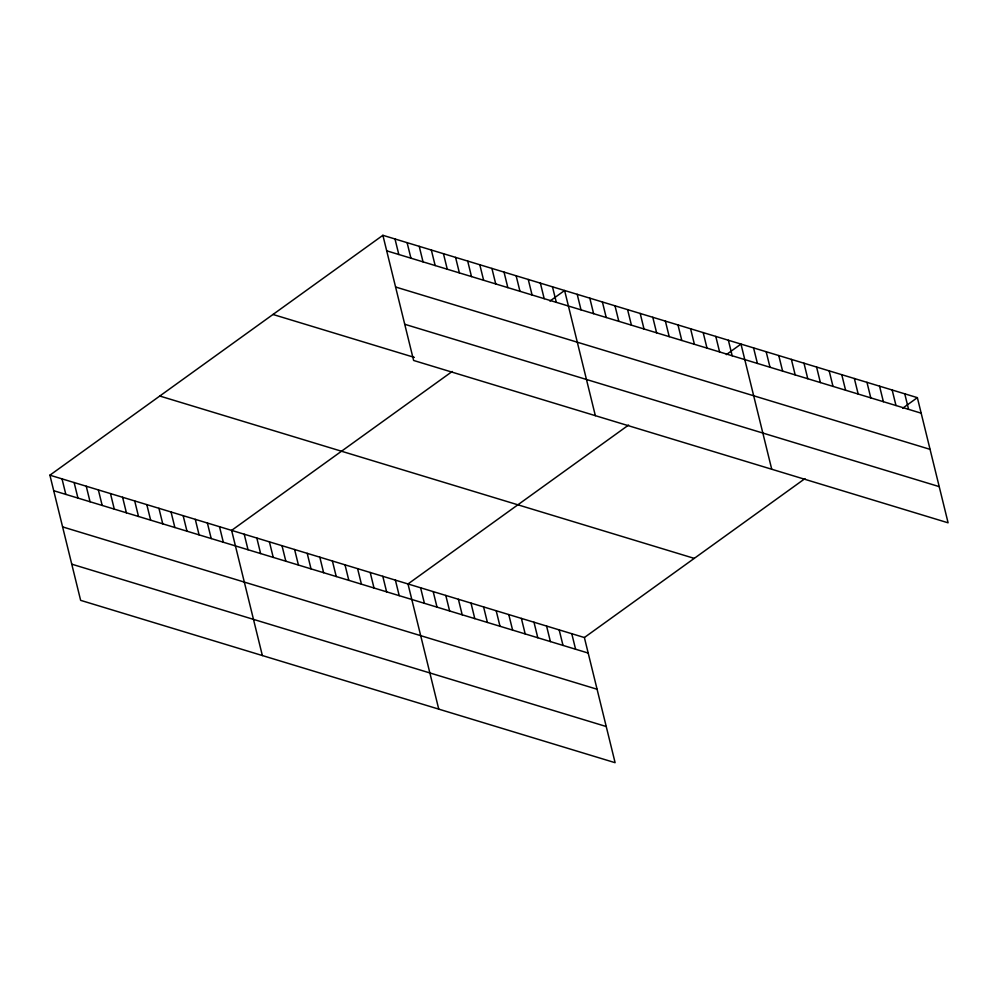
<?xml version="1.0" encoding="UTF-8"?>
<svg xmlns="http://www.w3.org/2000/svg" width="998" height="998" viewBox="0 0 998 998"><rect width="100%" height="100%" fill="white"/><g stroke="black" fill="none" stroke-linecap="round" stroke-linejoin="round"><path stroke-width="1.5" d="M49.9 475.185L584.379 637.535L615.117 762.697L80.638 600.347L49.9 475.185L382.883 235.303L917.362 397.653L948.1 522.815L413.621 360.465L382.883 235.303M452.206 371.481L231.623 530.387L262.362 655.549M549.948 301.059L564.606 290.505L595.344 415.655M628.578 425.048L407.995 583.967L438.746 709.116M726.332 354.627L740.978 344.073L771.728 469.235M584.379 637.535L804.962 478.628M902.703 408.207L917.362 397.653M386.7 250.822L921.166 413.172M395.582 287L930.061 449.349M404.739 324.275L939.218 486.625M273.003 314.47L414.332 357.396M159.78 396.031L694.259 558.381M53.717 490.717L588.184 653.054M62.6 526.894L597.078 689.244M71.756 564.169L606.235 726.519M904.762 393.823L908.567 409.342M892.162 389.993L895.979 405.512M879.562 386.176L883.38 401.695M866.963 382.346L870.78 397.865M854.363 378.516L858.18 394.035M841.763 374.687L845.58 390.206M829.176 370.869L832.981 386.388M816.576 367.039L820.381 382.558M803.976 363.21L807.781 378.729M791.377 359.38L795.181 374.899M778.777 355.55L782.594 371.081M766.177 351.733L769.994 367.252M753.577 347.903L757.395 363.422M728.378 340.243L732.195 355.775M715.791 336.426L719.595 351.945M703.191 332.596L706.996 348.115M690.591 328.766L694.396 344.285M677.991 324.936L681.796 340.468M665.392 321.119L669.209 336.638M652.792 317.289L656.609 332.808M640.192 313.459L644.009 328.978M627.592 309.63L631.41 325.161M614.993 305.812L618.81 321.331M602.405 301.982L606.21 317.501M589.806 298.153L593.61 313.671M577.206 294.323L581.011 309.842M552.493 286.825L556.298 302.344M540.38 283.145L544.184 298.664M528.254 279.465L532.071 294.984M516.141 275.785L519.958 291.304M504.027 272.105L507.845 287.624M491.914 268.425L495.732 283.943M571.779 633.718L575.584 649.236M479.801 264.744L483.618 280.263M559.179 629.888L562.997 645.407M467.688 261.064L471.493 276.583M546.58 626.058L550.397 641.577M455.575 257.384L459.379 272.903M443.461 253.704L447.266 269.223M533.98 622.228L537.797 637.747M431.336 250.024L435.153 265.543M521.38 618.411L525.197 633.93M419.222 246.344L423.04 261.863M508.78 614.581L512.598 630.1M407.109 242.664L410.926 258.183M496.193 610.751L499.998 626.27M394.996 238.984L398.813 254.502M483.593 606.921L487.398 622.44M470.994 603.104L474.799 618.623M458.394 599.274L462.199 614.793M445.794 595.444L449.611 610.963M433.194 591.614L437.012 607.133M420.595 587.797L424.412 603.316M395.395 580.137L399.212 595.656M382.808 576.308L386.613 591.826M370.208 572.49L374.013 588.009M357.608 568.66L361.413 584.179M345.009 564.831L348.813 580.349M332.409 561.001L336.226 576.52M319.809 557.171L323.626 572.702M307.209 553.354L311.027 568.872M294.61 549.524L298.427 565.043M282.01 545.694L285.827 561.213M269.423 541.864L273.227 557.395M256.823 538.047L260.628 553.566M244.223 534.217L248.028 549.736M219.51 526.707L223.315 542.226M207.397 523.027L211.202 538.546M195.284 519.347L199.089 534.866M183.158 515.667L186.975 531.186M171.045 511.986L174.862 527.505M158.931 508.306L162.749 523.825M146.818 504.626L150.636 520.145M134.705 500.946L138.51 516.465M122.592 497.266L126.397 512.785M110.479 493.586L114.283 509.105M98.365 489.906L102.17 505.425M86.24 486.226L90.057 501.757M74.126 482.545L77.944 498.077M62.013 478.865L65.831 494.397"/></g></svg>
